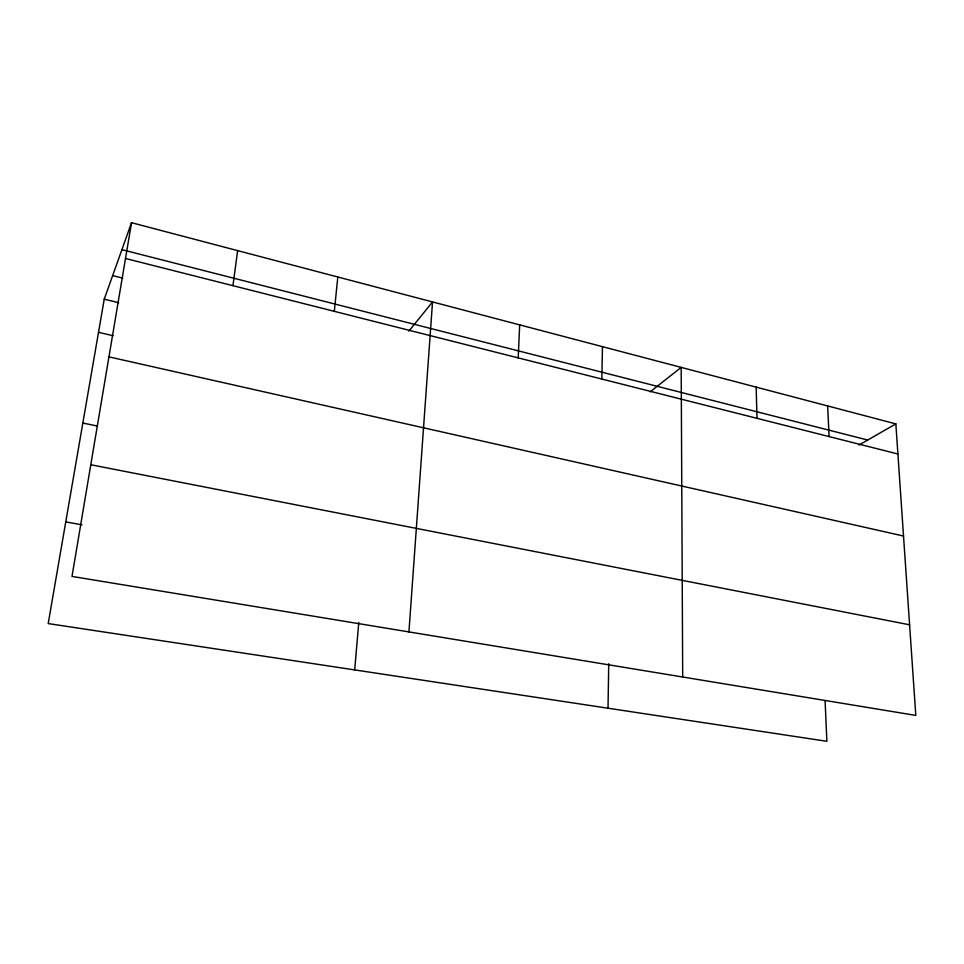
<?xml version="1.0" encoding="UTF-8"?>
<svg xmlns="http://www.w3.org/2000/svg" width="964" height="964" viewBox="0 0 964 964"><rect width="100%" height="100%" fill="white"/><g stroke="black" fill="none" stroke-linecap="round" stroke-linejoin="round"><path stroke-width="1.45" d="M608.031 708.215L608.73 663.714M601.837 379.057L602.452 346.666M518.21 357.885L519.68 324.868M408.929 631.914L432.535 301.937L408.844 331.17M354.692 669.908L358.765 622.491M334.327 311.336L337.81 276.993M232.951 285.681L237.638 250.628M131.526 222.696L71.999 576.412L915.8 715.409L895.845 423.895L131.526 222.696L104.233 299.202L48.2 623.575L826.883 741.304L825.1 700.876M650.206 391.818L681.187 367.38L682.693 677.005M858.972 445.055L895.845 423.895M65.757 521.91L81.952 524.802M90.797 464.744L909.594 624.805M82.832 423.039L97.497 426.064M108.944 356.861L903.521 536.032M98.509 332.327L113.15 335.725M104.233 299.202L118.705 302.696M112.643 275.62L122.777 278.126M125.501 258.485L897.906 453.996M121.91 249.664L867.708 440.042M827.618 405.928L829.112 436.584M756.15 387.118L757.005 418.328"/></g></svg>
